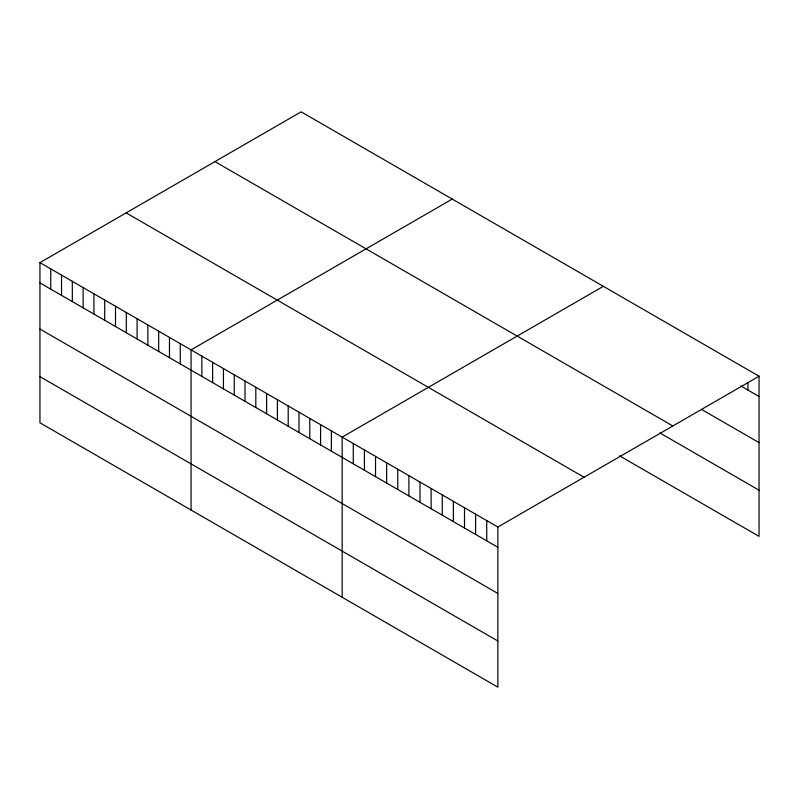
<?xml version="1.0" encoding="UTF-8"?>
<svg xmlns="http://www.w3.org/2000/svg" width="799" height="799" viewBox="0 0 799 799"><rect width="100%" height="100%" fill="white"/><g stroke="black" fill="none" stroke-linecap="round" stroke-linejoin="round"><path stroke-width="1.2" d="M39.95 262.641L497.857 527.01L497.857 687.16L39.95 422.791L39.95 262.641L301.143 111.84L759.05 376.209L759.05 536.359L619.535 455.82M452.254 199.081L191.061 349.882L191.061 510.032M603.365 286.322L342.172 437.123L342.172 597.272M497.857 527.01L759.05 376.209M740.853 385.967L759.05 396.474M701.422 409.368L759.05 442.636M214.951 161.608L672.858 425.977M659.974 432.998L759.05 490.196M126.142 212.874L584.049 477.243M39.95 282.906L497.857 547.275M39.95 329.068L497.857 593.437M39.95 376.629L497.857 640.998M747.934 382.901L747.934 390.052M486.741 520.588L486.741 540.853M475.615 514.166L475.615 534.431M464.499 507.745L464.499 528.009M453.373 501.323L453.373 521.587M442.256 494.911L442.256 515.165M431.13 488.489L431.13 508.753M420.014 482.067L420.014 502.331M408.888 475.645L408.888 495.909M397.772 469.223L397.772 489.487M386.656 462.801L386.656 483.065M375.53 456.379L375.53 476.643M364.414 449.967L364.414 470.231M353.288 443.545L353.288 463.81M331.375 430.891L331.375 451.155M320.579 424.659L320.579 444.923M309.792 418.426L309.792 438.691M298.996 412.194L298.996 432.459M288.199 405.962L288.199 426.227M277.413 399.73L277.413 419.994M266.616 393.498L266.616 413.762M255.82 387.265L255.82 407.53M245.023 381.033L245.023 401.298M234.237 374.811L234.237 395.066M223.44 368.579L223.44 388.843M212.644 362.347L212.644 382.611M201.857 356.114L201.857 376.379M180.264 343.65L180.264 363.915M169.468 337.418L169.468 357.682M158.681 331.186L158.681 351.45M147.885 324.953L147.885 345.218M137.088 318.721L137.088 338.986M126.302 312.489L126.302 332.754M115.505 306.257L115.505 326.521M104.709 300.024L104.709 320.289M93.922 293.792L93.922 314.057M83.126 287.56L83.126 307.825M72.329 281.328L72.329 301.593M61.533 275.096L61.533 295.36M50.746 268.873L50.746 289.128"/></g></svg>
